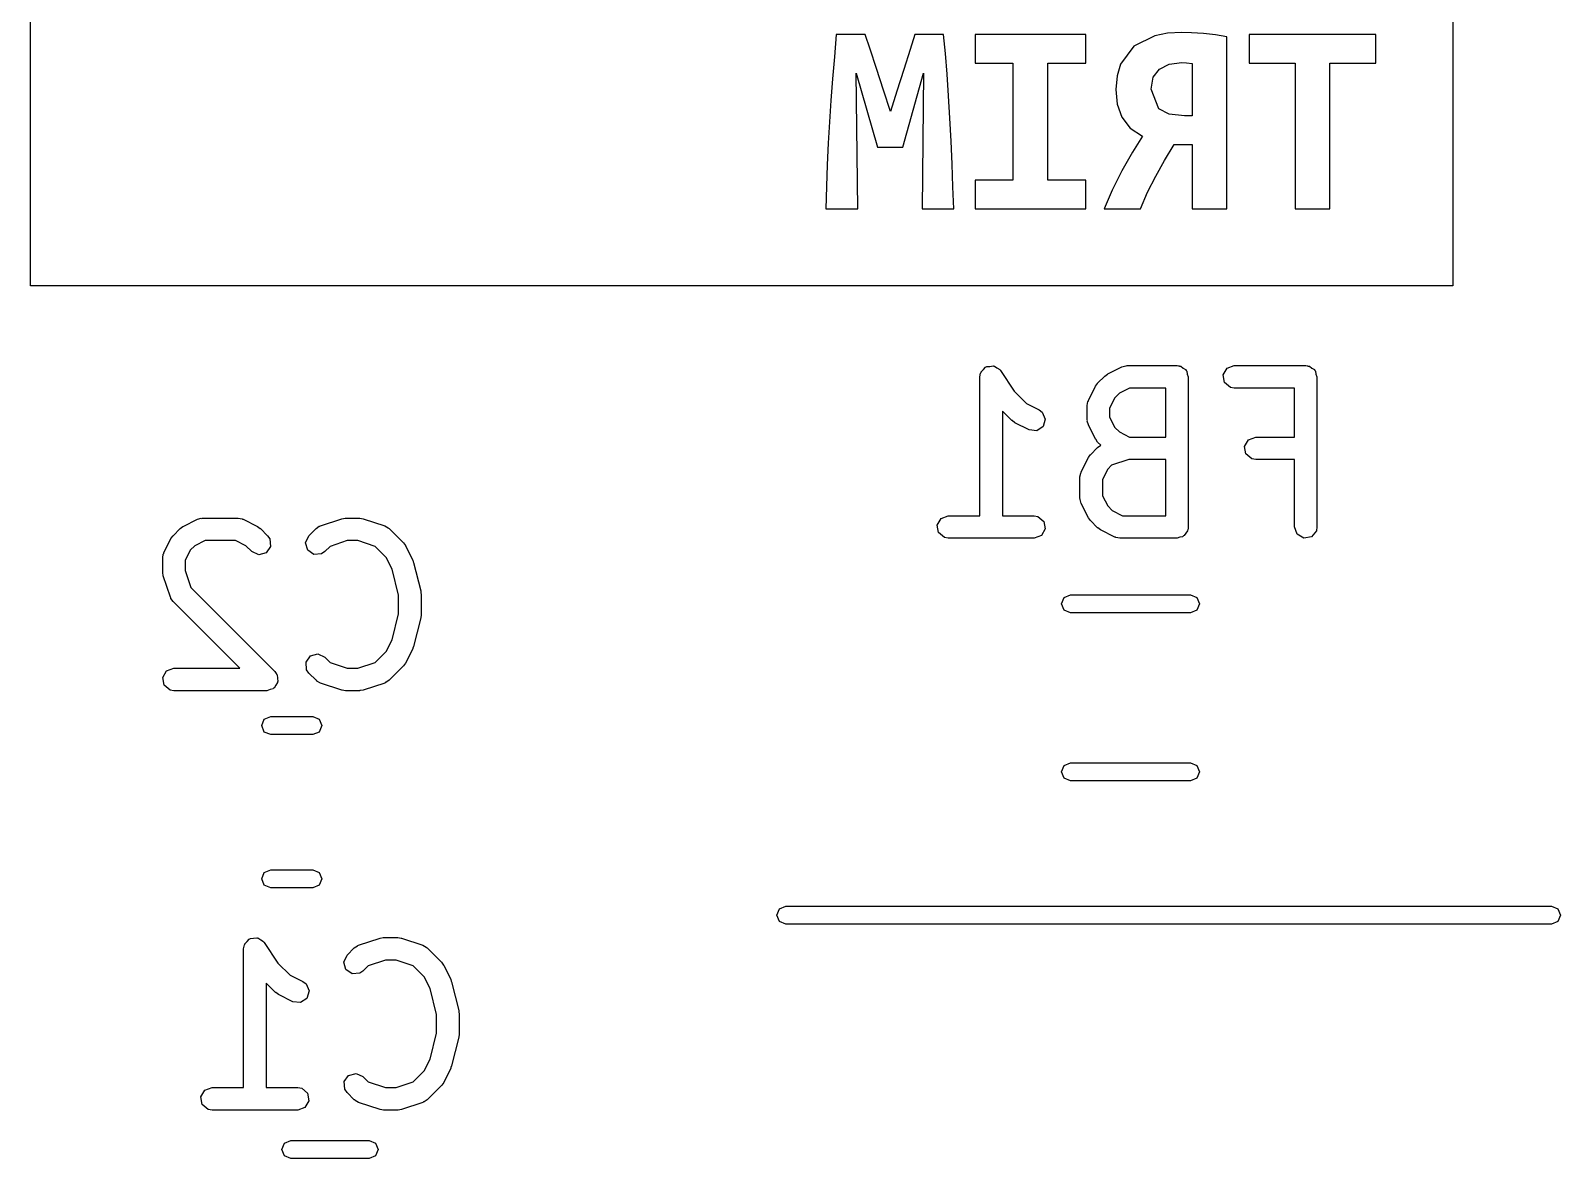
# Model space of a CAD drawing. Extents: x 109 to 192, y -153 to -42.
# Drawn here: x 111.19 to 121.38, y -88.89 to -81.37 of the extents above; entities that cross this region are included whole.
import ezdxf

# ---------------------------------------------------------------- set-up
doc = ezdxf.new("R2010")
doc.units = 0
doc.layers.add('BLACK', color=7, linetype='CONTINUOUS')

msp = doc.modelspace()

# ---------------------------------------------------------------- linework, layer by layer
at = {"layer": 'BLACK', "linetype": 'CONTINUOUS'}
for p, q in [((111.188, -83.0715), (111.188, -78.4725)), ((120.663, -78.4725), (120.663, -83.0715)), ((116.556, -81.3971), (116.543, -81.5473)), ((116.748, -81.3971), (116.556, -81.3971)), ((116.781, -81.4966), (116.748, -81.3971)), ((117.08, -81.3971), (117.047, -81.4985)), ((117.271, -81.3971), (117.08, -81.3971)), ((117.284, -81.5243), (117.271, -81.3971)), ((118.219, -81.3971), (117.481, -81.3971)), ((117.481, -81.3971), (117.481, -81.5886)), ((118.219, -81.5886), (118.219, -81.3971)), ((118.677, -81.4065), (118.538, -81.4759)), ((118.762, -81.3896), (118.677, -81.4065)), ((118.857, -81.384), (118.762, -81.3896)), ((118.923, -81.3859), (118.857, -81.384)), ((119.002, -81.3906), (118.923, -81.3859)), ((119.083, -81.3999), (119.002, -81.3906)), ((119.157, -81.414), (119.083, -81.3999)), ((119.157, -82.5589), (119.157, -81.414)), ((120.15, -81.3971), (119.306, -81.3971)), ((119.306, -81.3971), (119.306, -81.5886)), ((120.15, -81.5886), (120.15, -81.3971)), ((116.823, -81.6252), (116.781, -81.4966)), ((117.047, -81.4985), (117.005, -81.6317)), ((117.295, -81.6618), (117.284, -81.5243)), ((118.538, -81.4759), (118.449, -81.5951)), ((116.543, -81.5473), (116.531, -81.6937)), ((116.87, -81.7678), (116.823, -81.6252)), ((117.005, -81.6317), (116.96, -81.7762)), ((117.481, -81.5886), (117.733, -81.5886)), ((117.733, -81.5886), (117.733, -82.3675)), ((117.966, -82.3675), (117.966, -81.5886)), ((117.966, -81.5886), (118.219, -81.5886)), ((118.449, -81.5951), (118.426, -81.6737)), ((118.667, -81.6833), (118.709, -81.628)), ((118.709, -81.628), (118.774, -81.5956)), ((118.774, -81.5956), (118.857, -81.5848)), ((118.857, -81.5848), (118.889, -81.5857)), ((118.889, -81.5857), (118.927, -81.5904)), ((118.927, -81.5904), (118.927, -81.9395)), ((119.306, -81.5886), (119.612, -81.5886)), ((119.612, -81.5886), (119.612, -82.5589)), ((119.844, -82.5589), (119.844, -81.5886)), ((119.844, -81.5886), (120.15, -81.5886)), ((116.531, -81.6937), (116.52, -81.8375)), ((116.699, -82.5589), (116.688, -81.6561)), ((116.688, -81.6561), (116.83, -82.1479)), ((116.999, -82.1479), (117.136, -81.6561)), ((117.136, -81.6561), (117.127, -82.5589)), ((117.304, -81.8067), (117.295, -81.6618)), ((118.426, -81.6737), (118.418, -81.765)), ((118.653, -81.7631), (118.667, -81.6833)), ((116.52, -81.8375), (116.51, -81.9799)), ((116.916, -81.9114), (116.87, -81.7678)), ((116.96, -81.7762), (116.916, -81.9114)), ((117.312, -81.9564), (117.304, -81.8067)), ((118.418, -81.765), (118.428, -81.8616)), ((118.705, -81.8935), (118.653, -81.7631)), ((118.428, -81.8616), (118.459, -81.9489)), ((118.774, -81.928), (118.705, -81.8935)), ((118.876, -81.9395), (118.774, -81.928)), ((118.927, -81.9395), (118.876, -81.9395)), ((116.51, -81.9799), (116.502, -82.1221)), ((117.32, -82.1089), (117.312, -81.9564)), ((118.459, -81.9489), (118.514, -82.0216)), ((118.514, -82.0216), (118.596, -82.0747)), ((116.502, -82.1221), (116.496, -82.2652)), ((117.327, -82.2623), (117.32, -82.1089)), ((118.596, -82.0747), (118.529, -82.1826)), ((118.743, -82.2372), (118.806, -82.131)), ((118.806, -82.131), (118.927, -82.131)), ((118.927, -82.131), (118.927, -82.5589)), ((116.83, -82.1479), (116.999, -82.1479)), ((118.529, -82.1826), (118.459, -82.3065)), ((118.684, -82.3421), (118.743, -82.2372)), ((116.496, -82.2652), (116.491, -82.4104)), ((117.333, -82.4134), (117.327, -82.2623)), ((118.459, -82.3065), (118.394, -82.436)), ((118.63, -82.4484), (118.684, -82.3421)), ((116.491, -82.4104), (116.487, -82.5589)), ((117.339, -82.5589), (117.333, -82.4134)), ((117.733, -82.3675), (117.481, -82.3675)), ((117.481, -82.3675), (117.481, -82.5589)), ((118.219, -82.3675), (117.966, -82.3675)), ((118.219, -82.5589), (118.219, -82.3675)), ((118.394, -82.436), (118.341, -82.5589)), ((118.583, -82.5589), (118.63, -82.4484)), ((116.487, -82.5589), (116.699, -82.5589)), ((117.127, -82.5589), (117.339, -82.5589)), ((117.481, -82.5589), (118.219, -82.5589)), ((118.341, -82.5589), (118.583, -82.5589)), ((118.927, -82.5589), (119.157, -82.5589)), ((119.612, -82.5589), (119.844, -82.5589)), ((120.663, -83.0715), (111.188, -83.0715)), ((117.513, -83.6788), (117.517, -83.6531)), ((117.517, -83.6531), (117.52, -83.6498)), ((117.52, -83.6498), (117.521, -83.6455)), ((117.521, -83.6455), (117.536, -83.6305)), ((117.536, -83.6305), (117.55, -83.6138)), ((117.55, -83.6138), (117.555, -83.6131)), ((117.555, -83.6131), (117.558, -83.6101)), ((117.558, -83.6101), (117.579, -83.6087)), ((117.579, -83.6087), (117.601, -83.6049)), ((117.601, -83.6049), (117.605, -83.6071)), ((117.605, -83.6071), (117.609, -83.6068)), ((117.609, -83.6068), (117.626, -83.6197)), ((117.626, -83.6197), (117.645, -83.6306)), ((117.645, -83.6306), (117.647, -83.6346)), ((117.647, -83.6346), (117.65, -83.6372)), ((117.65, -83.6372), (117.741, -83.7739)), ((118.297, -83.721), (118.344, -83.6734)), ((118.344, -83.6734), (118.363, -83.6605)), ((118.363, -83.6605), (118.364, -83.6593)), ((118.364, -83.6593), (118.459, -83.6117)), ((118.459, -83.6117), (118.484, -83.6043)), ((118.484, -83.6043), (118.488, -83.6053)), ((118.488, -83.6053), (118.493, -83.6038)), ((118.493, -83.6038), (118.826, -83.6038)), ((118.826, -83.6038), (118.836, -83.6055)), ((118.836, -83.6055), (118.839, -83.6049)), ((118.839, -83.6049), (118.842, -83.6066)), ((118.842, -83.6066), (118.852, -83.6083)), ((118.852, -83.6083), (118.867, -83.6208)), ((118.867, -83.6208), (118.883, -83.6306)), ((118.883, -83.6306), (118.886, -83.6369)), ((118.886, -83.6369), (118.891, -83.6413)), ((118.891, -83.6413), (118.894, -83.6605)), ((118.894, -83.6605), (118.901, -83.6788)), ((119.133, -83.6658), (119.159, -83.6213)), ((119.142, -83.7163), (119.133, -83.6658)), ((119.159, -83.6213), (119.207, -83.6038)), ((119.207, -83.6038), (119.683, -83.6038)), ((119.683, -83.6038), (119.693, -83.6055)), ((119.693, -83.6055), (119.696, -83.6049)), ((119.696, -83.6049), (119.699, -83.6066)), ((119.699, -83.6066), (119.709, -83.6083)), ((119.709, -83.6083), (119.724, -83.6208)), ((119.724, -83.6208), (119.741, -83.6306)), ((119.741, -83.6306), (119.743, -83.6369)), ((119.743, -83.6369), (119.748, -83.6413)), ((119.748, -83.6413), (119.751, -83.6605)), ((119.751, -83.6605), (119.758, -83.6788)), ((117.513, -84.6038), (117.513, -83.6788)), ((117.741, -83.7739), (117.823, -83.8552)), ((118.235, -83.8357), (118.283, -83.7405)), ((118.283, -83.7405), (118.296, -83.7225)), ((118.296, -83.7225), (118.297, -83.721)), ((118.51, -83.7538), (118.442, -83.788)), ((118.751, -83.7538), (118.51, -83.7538)), ((118.751, -84.08), (118.751, -83.7538)), ((118.901, -83.6788), (118.901, -84.6788)), ((119.181, -83.7493), (119.142, -83.7163)), ((119.207, -83.7538), (119.181, -83.7493)), ((119.608, -83.7538), (119.207, -83.7538)), ((119.608, -84.08), (119.608, -83.7538)), ((119.758, -83.6788), (119.758, -84.6788)), ((117.823, -83.8552), (117.907, -83.8974)), ((118.227, -83.8693), (118.232, -83.8436)), ((118.227, -83.9645), (118.227, -83.8693)), ((118.232, -83.8436), (118.235, -83.8402)), ((118.235, -83.8402), (118.235, -83.8357)), ((118.411, -83.8184), (118.377, -83.887)), ((118.442, -83.788), (118.411, -83.8184)), ((117.725, -83.9699), (117.663, -83.9075)), ((117.663, -83.9075), (117.663, -84.6038)), ((117.727, -83.9706), (117.725, -83.9699)), ((117.745, -83.984), (117.727, -83.9706)), ((117.907, -83.8974), (117.928, -83.9129)), ((117.928, -83.9129), (117.948, -83.96)), ((117.948, -83.96), (117.934, -84.0092)), ((118.229, -83.9687), (118.227, -83.9645)), ((118.228, -83.9731), (118.229, -83.9687)), ((118.235, -83.998), (118.228, -83.9731)), ((118.377, -83.887), (118.377, -83.9468)), ((118.377, -83.9468), (118.411, -84.0153)), ((117.84, -84.0316), (117.745, -83.984)), ((117.891, -84.0374), (117.84, -84.0316)), ((117.934, -84.0092), (117.891, -84.0374)), ((118.283, -84.0933), (118.235, -83.998)), ((118.411, -84.0153), (118.442, -84.0457)), ((118.442, -84.0457), (118.51, -84.08)), ((118.51, -84.08), (118.751, -84.08)), ((119.302, -84.0975), (119.35, -84.08)), ((119.35, -84.08), (119.608, -84.08)), ((118.249, -84.1972), (118.297, -84.1496)), ((118.284, -84.0944), (118.283, -84.0933)), ((118.297, -84.1128), (118.284, -84.0944)), ((118.319, -84.1346), (118.297, -84.1128)), ((118.297, -84.1496), (118.318, -84.1346)), ((118.318, -84.1346), (118.319, -84.1346)), ((119.276, -84.1419), (119.302, -84.0975)), ((119.285, -84.1925), (119.276, -84.1419)), ((118.187, -84.3119), (118.235, -84.2167)), ((118.235, -84.2167), (118.248, -84.1987)), ((118.248, -84.1987), (118.249, -84.1972)), ((118.39, -84.2681), (118.364, -84.2946)), ((118.505, -84.23), (118.39, -84.2681)), ((118.751, -84.23), (118.505, -84.23)), ((118.751, -84.6038), (118.751, -84.23)), ((119.324, -84.2254), (119.285, -84.1925)), ((119.35, -84.23), (119.324, -84.2254)), ((119.608, -84.23), (119.35, -84.23)), ((119.608, -84.6788), (119.608, -84.23)), ((118.179, -84.3454), (118.184, -84.3198)), ((118.179, -84.4883), (118.179, -84.3454)), ((118.184, -84.3198), (118.187, -84.3164)), ((118.187, -84.3164), (118.187, -84.3119)), ((118.364, -84.2946), (118.329, -84.3632)), ((118.329, -84.3632), (118.329, -84.4706)), ((118.181, -84.4925), (118.179, -84.4883)), ((118.329, -84.4706), (118.364, -84.5391)), ((118.18, -84.4969), (118.181, -84.4925)), ((118.187, -84.5218), (118.18, -84.4969)), ((118.235, -84.6171), (118.187, -84.5218)), ((118.364, -84.5391), (118.394, -84.5695)), ((118.394, -84.5695), (118.463, -84.6038)), ((112.137, -84.737), (112.185, -84.6894)), ((112.185, -84.6894), (112.203, -84.6765)), ((112.203, -84.6765), (112.204, -84.6753)), ((112.204, -84.6753), (112.3, -84.6277)), ((112.3, -84.6277), (112.325, -84.6203)), ((112.325, -84.6203), (112.329, -84.6213)), ((112.329, -84.6213), (112.333, -84.6198)), ((112.333, -84.6198), (112.571, -84.6198)), ((112.571, -84.6198), (112.597, -84.6243)), ((112.597, -84.6243), (112.6, -84.6272)), ((112.6, -84.6272), (112.605, -84.6277)), ((112.605, -84.6277), (112.7, -84.6753)), ((112.7, -84.6753), (112.718, -84.6887)), ((112.718, -84.6887), (112.72, -84.6894)), ((112.72, -84.6894), (112.767, -84.737)), ((113.042, -84.737), (113.09, -84.6894)), ((113.09, -84.6894), (113.111, -84.6744)), ((113.111, -84.6744), (113.115, -84.674)), ((113.115, -84.674), (113.119, -84.6712)), ((113.119, -84.6712), (113.262, -84.6236)), ((113.262, -84.6236), (113.284, -84.6203)), ((113.284, -84.6203), (113.286, -84.6198)), ((113.286, -84.6198), (113.381, -84.6198)), ((113.381, -84.6198), (113.403, -84.6237)), ((113.403, -84.6237), (113.404, -84.6236)), ((113.404, -84.6236), (113.547, -84.6712)), ((113.547, -84.6712), (113.57, -84.6837)), ((113.57, -84.6837), (113.573, -84.6875)), ((113.573, -84.6875), (113.577, -84.6894)), ((113.577, -84.6894), (113.672, -84.7846)), ((117.228, -84.6658), (117.254, -84.6213)), ((117.237, -84.7163), (117.228, -84.6658)), ((117.254, -84.6213), (117.302, -84.6038)), ((117.302, -84.6038), (117.513, -84.6038)), ((117.663, -84.6038), (117.874, -84.6038)), ((117.874, -84.6038), (117.899, -84.6083)), ((117.899, -84.6083), (117.938, -84.6413)), ((117.947, -84.6918), (117.922, -84.7362)), ((117.938, -84.6413), (117.947, -84.6918)), ((118.236, -84.6182), (118.235, -84.6171)), ((118.249, -84.6366), (118.236, -84.6182)), ((118.297, -84.6842), (118.249, -84.6366)), ((118.298, -84.6849), (118.297, -84.6842)), ((118.316, -84.6982), (118.298, -84.6849)), ((118.463, -84.6038), (118.751, -84.6038)), ((118.898, -84.6947), (118.896, -84.7044)), ((118.9, -84.6918), (118.898, -84.6947)), ((118.901, -84.6788), (118.899, -84.6885)), ((118.899, -84.6885), (118.9, -84.6918)), ((119.626, -84.727), (119.608, -84.6788)), ((119.758, -84.6788), (119.754, -84.7044)), ((112.076, -84.8517), (112.123, -84.7565)), ((112.123, -84.7565), (112.137, -84.7385)), ((112.137, -84.7385), (112.137, -84.737)), ((112.351, -84.7698), (112.282, -84.804)), ((112.554, -84.7698), (112.351, -84.7698)), ((112.622, -84.804), (112.554, -84.7698)), ((112.767, -84.737), (112.782, -84.7583)), ((112.782, -84.7583), (112.787, -84.8094)), ((113.02, -84.7835), (113.042, -84.737)), ((113.034, -84.833), (113.02, -84.7835)), ((113.298, -84.7698), (113.183, -84.808)), ((113.369, -84.7698), (113.298, -84.7698)), ((113.483, -84.808), (113.369, -84.7698)), ((113.672, -84.7846), (113.685, -84.803)), ((117.276, -84.7493), (117.237, -84.7163)), ((117.302, -84.7538), (117.276, -84.7493)), ((117.874, -84.7538), (117.302, -84.7538)), ((117.922, -84.7362), (117.874, -84.7538)), ((118.411, -84.7459), (118.316, -84.6982)), ((118.416, -84.7464), (118.411, -84.7459)), ((118.419, -84.7493), (118.416, -84.7464)), ((118.445, -84.7538), (118.419, -84.7493)), ((118.826, -84.7538), (118.445, -84.7538)), ((118.844, -84.7471), (118.826, -84.7538)), ((118.863, -84.7437), (118.844, -84.7471)), ((118.868, -84.7385), (118.863, -84.7437)), ((118.874, -84.7362), (118.868, -84.7385)), ((118.884, -84.7194), (118.874, -84.7362)), ((118.896, -84.7044), (118.884, -84.7194)), ((119.67, -84.7526), (119.626, -84.727)), ((119.721, -84.7437), (119.67, -84.7526)), ((119.754, -84.7044), (119.721, -84.7437)), ((112.068, -84.8853), (112.072, -84.8596)), ((112.068, -84.9805), (112.068, -84.8853)), ((112.072, -84.8596), (112.075, -84.8562)), ((112.075, -84.8562), (112.076, -84.8517)), ((112.252, -84.8344), (112.218, -84.903)), ((112.282, -84.804), (112.252, -84.8344)), ((112.661, -84.8431), (112.622, -84.804)), ((112.708, -84.8647), (112.661, -84.8431)), ((112.757, -84.8515), (112.708, -84.8647)), ((112.787, -84.8094), (112.757, -84.8515)), ((113.076, -84.8625), (113.034, -84.833)), ((113.127, -84.858), (113.076, -84.8625)), ((113.148, -84.8431), (113.127, -84.858)), ((113.183, -84.808), (113.148, -84.8431)), ((113.557, -84.8821), (113.483, -84.808)), ((113.596, -84.9591), (113.557, -84.8821)), ((113.685, -84.803), (113.686, -84.8041)), ((113.686, -84.8041), (113.734, -84.8993)), ((113.734, -84.8993), (113.737, -84.9117)), ((112.068, -84.982), (112.068, -84.9805)), ((112.072, -85.0042), (112.068, -84.982)), ((112.218, -84.903), (112.218, -84.9683)), ((112.218, -84.9683), (112.256, -85.0828)), ((113.639, -85.1326), (113.596, -84.9591)), ((113.737, -84.9117), (113.739, -84.9147)), ((113.739, -84.9147), (113.787, -85.1052)), ((112.119, -85.1471), (112.072, -85.0042)), ((112.256, -85.0828), (112.815, -85.6417)), ((112.122, -85.1506), (112.119, -85.1471)), ((112.122, -85.155), (112.122, -85.1506)), ((112.137, -85.1764), (112.122, -85.155)), ((112.581, -85.6198), (112.137, -85.1764)), ((113.639, -85.257), (113.639, -85.1326)), ((113.787, -85.1052), (113.788, -85.1201)), ((113.788, -85.1201), (113.789, -85.1234)), ((113.789, -85.1234), (113.789, -85.2662)), ((118.057, -85.1904), (118.074, -85.148)), ((118.074, -85.2328), (118.057, -85.1904)), ((118.074, -85.148), (118.117, -85.1304)), ((118.117, -85.1304), (118.916, -85.1304)), ((118.916, -85.1304), (118.958, -85.148)), ((118.958, -85.148), (118.976, -85.1904)), ((118.976, -85.1904), (118.958, -85.2328)), ((113.596, -85.4305), (113.639, -85.257)), ((113.787, -85.2844), (113.739, -85.4749)), ((113.789, -85.2662), (113.787, -85.281)), ((113.787, -85.281), (113.787, -85.2844)), ((118.117, -85.2504), (118.074, -85.2328)), ((118.916, -85.2504), (118.117, -85.2504)), ((118.958, -85.2328), (118.916, -85.2504)), ((113.483, -85.5816), (113.557, -85.5075)), ((113.557, -85.5075), (113.596, -85.4305)), ((113.734, -85.4902), (113.686, -85.5855)), ((113.739, -85.4749), (113.734, -85.4867)), ((113.734, -85.4867), (113.734, -85.4902)), ((113.023, -85.5801), (113.052, -85.5381)), ((113.027, -85.6312), (113.023, -85.5801)), ((113.052, -85.5381), (113.102, -85.5248)), ((113.102, -85.5248), (113.148, -85.5465)), ((113.148, -85.5465), (113.183, -85.5816)), ((113.183, -85.5816), (113.298, -85.6198)), ((113.369, -85.6198), (113.483, -85.5816)), ((113.672, -85.605), (113.577, -85.7002)), ((113.673, -85.6035), (113.672, -85.605)), ((113.686, -85.5855), (113.673, -85.6035)), ((112.069, -85.6818), (112.094, -85.6373)), ((112.078, -85.7323), (112.069, -85.6818)), ((112.094, -85.6373), (112.143, -85.6198)), ((112.143, -85.6198), (112.581, -85.6198)), ((112.815, -85.6417), (112.824, -85.6552)), ((112.834, -85.7142), (112.821, -85.7327)), ((112.824, -85.6552), (112.827, -85.6573)), ((112.827, -85.6573), (112.827, -85.6593)), ((112.827, -85.6593), (112.83, -85.6631)), ((112.83, -85.6631), (112.832, -85.6856)), ((112.832, -85.6856), (112.836, -85.7078)), ((112.836, -85.7078), (112.834, -85.7108)), ((112.834, -85.7108), (112.834, -85.7142)), ((113.042, -85.6526), (113.027, -85.6312)), ((113.09, -85.7002), (113.042, -85.6526)), ((113.094, -85.7021), (113.09, -85.7002)), ((113.096, -85.7059), (113.094, -85.7021)), ((113.119, -85.7183), (113.096, -85.7059)), ((113.298, -85.6198), (113.369, -85.6198)), ((113.577, -85.7002), (113.555, -85.7151)), ((112.117, -85.7653), (112.078, -85.7323)), ((112.143, -85.7698), (112.117, -85.7653)), ((112.762, -85.7698), (112.143, -85.7698)), ((112.783, -85.7621), (112.762, -85.7698)), ((112.805, -85.7562), (112.783, -85.7621)), ((112.807, -85.7534), (112.805, -85.7562)), ((112.81, -85.7522), (112.807, -85.7534)), ((112.821, -85.7327), (112.81, -85.7522)), ((113.262, -85.7659), (113.119, -85.7183)), ((113.263, -85.7659), (113.262, -85.7659)), ((113.286, -85.7698), (113.263, -85.7659)), ((113.381, -85.7698), (113.286, -85.7698)), ((113.382, -85.7692), (113.381, -85.7698)), ((113.404, -85.7659), (113.382, -85.7692)), ((113.547, -85.7183), (113.404, -85.7659)), ((113.551, -85.7155), (113.547, -85.7183)), ((113.555, -85.7151), (113.551, -85.7155)), ((112.728, -86.0024), (112.745, -85.96)), ((112.745, -86.0448), (112.728, -86.0024)), ((112.745, -85.96), (112.788, -85.9424)), ((112.788, -85.9424), (113.069, -85.9424)), ((113.069, -85.9424), (113.111, -85.96)), ((113.111, -85.96), (113.129, -86.0024)), ((113.129, -86.0024), (113.111, -86.0448)), ((112.788, -86.0624), (112.745, -86.0448)), ((113.069, -86.0624), (112.788, -86.0624)), ((113.111, -86.0448), (113.069, -86.0624)), ((118.057, -86.3104), (118.074, -86.268)), ((118.074, -86.3528), (118.057, -86.3104)), ((118.074, -86.268), (118.117, -86.2504)), ((118.117, -86.2504), (118.916, -86.2504)), ((118.916, -86.2504), (118.958, -86.268)), ((118.958, -86.268), (118.976, -86.3104)), ((118.976, -86.3104), (118.958, -86.3528)), ((118.117, -86.3704), (118.074, -86.3528)), ((118.916, -86.3704), (118.117, -86.3704)), ((118.958, -86.3528), (118.916, -86.3704)), ((112.728, -87.0224), (112.745, -86.98)), ((112.745, -87.0648), (112.728, -87.0224)), ((112.745, -86.98), (112.788, -86.9624)), ((112.788, -86.9624), (113.069, -86.9624)), ((113.069, -86.9624), (113.111, -86.98)), ((113.111, -86.98), (113.129, -87.0224)), ((113.129, -87.0224), (113.111, -87.0648)), ((112.788, -87.0824), (112.745, -87.0648)), ((113.069, -87.0824), (112.788, -87.0824)), ((113.111, -87.0648), (113.069, -87.0824)), ((116.16, -87.2644), (116.178, -87.222)), ((116.178, -87.222), (116.22, -87.2044)), ((116.22, -87.2044), (121.32, -87.2044)), ((121.32, -87.2044), (121.363, -87.222)), ((121.363, -87.222), (121.38, -87.2644)), ((116.178, -87.3068), (116.16, -87.2644)), ((116.22, -87.3244), (116.178, -87.3068)), ((121.32, -87.3244), (116.22, -87.3244)), ((121.363, -87.3068), (121.32, -87.3244)), ((121.38, -87.2644), (121.363, -87.3068)), ((112.615, -87.4555), (112.631, -87.4405)), ((112.631, -87.4405), (112.645, -87.4238)), ((112.645, -87.4238), (112.649, -87.4231)), ((112.649, -87.4231), (112.652, -87.4201)), ((112.652, -87.4201), (112.674, -87.4187)), ((112.674, -87.4187), (112.695, -87.4149)), ((112.695, -87.4149), (112.699, -87.4171)), ((112.699, -87.4171), (112.703, -87.4168)), ((112.703, -87.4168), (112.721, -87.4297)), ((112.721, -87.4297), (112.74, -87.4406)), ((112.74, -87.4406), (112.741, -87.4446)), ((112.741, -87.4446), (112.745, -87.4472)), ((112.745, -87.4472), (112.836, -87.5839)), ((113.373, -87.4652), (113.516, -87.4176)), ((113.516, -87.4176), (113.538, -87.4143)), ((113.538, -87.4143), (113.54, -87.4138)), ((113.54, -87.4138), (113.635, -87.4138)), ((113.635, -87.4138), (113.657, -87.4177)), ((113.657, -87.4177), (113.658, -87.4176)), ((113.658, -87.4176), (113.801, -87.4652)), ((112.607, -87.4888), (112.612, -87.4631)), ((112.607, -88.4138), (112.607, -87.4888)), ((112.612, -87.4631), (112.615, -87.4598)), ((112.615, -87.4598), (112.615, -87.4555)), ((113.274, -87.5775), (113.296, -87.531)), ((113.296, -87.531), (113.344, -87.4834)), ((113.344, -87.4834), (113.365, -87.4684)), ((113.365, -87.4684), (113.369, -87.468)), ((113.369, -87.468), (113.373, -87.4652)), ((113.801, -87.4652), (113.824, -87.4777)), ((113.824, -87.4777), (113.827, -87.4815)), ((113.827, -87.4815), (113.831, -87.4834)), ((113.831, -87.4834), (113.926, -87.5786)), ((112.836, -87.5839), (112.917, -87.6652)), ((113.288, -87.627), (113.274, -87.5775)), ((113.33, -87.6565), (113.288, -87.627)), ((113.402, -87.6371), (113.381, -87.652)), ((113.437, -87.602), (113.402, -87.6371)), ((113.552, -87.5638), (113.437, -87.602)), ((113.623, -87.5638), (113.552, -87.5638)), ((113.737, -87.602), (113.623, -87.5638)), ((113.811, -87.6761), (113.737, -87.602)), ((113.926, -87.5786), (113.939, -87.597)), ((113.939, -87.597), (113.94, -87.5981)), ((113.94, -87.5981), (113.988, -87.6933)), ((112.82, -87.7799), (112.757, -87.7175)), ((112.757, -87.7175), (112.757, -88.4138)), ((112.917, -87.6652), (113.002, -87.7074)), ((113.002, -87.7074), (113.023, -87.7229)), ((113.023, -87.7229), (113.043, -87.77)), ((113.381, -87.652), (113.33, -87.6565)), ((113.85, -87.7531), (113.811, -87.6761)), ((113.893, -87.9266), (113.85, -87.7531)), ((113.988, -87.6933), (113.991, -87.7057)), ((113.991, -87.7057), (113.993, -87.7087)), ((113.993, -87.7087), (114.041, -87.8992)), ((112.821, -87.7806), (112.82, -87.7799)), ((112.839, -87.794), (112.821, -87.7806)), ((112.935, -87.8416), (112.839, -87.794)), ((112.986, -87.8474), (112.935, -87.8416)), ((113.028, -87.8192), (112.986, -87.8474)), ((113.043, -87.77), (113.028, -87.8192)), ((113.893, -88.051), (113.893, -87.9266)), ((114.041, -87.8992), (114.042, -87.9141)), ((114.042, -87.9141), (114.043, -87.9174)), ((114.043, -87.9174), (114.043, -88.0602)), ((113.85, -88.2245), (113.893, -88.051)), ((114.041, -88.0784), (113.993, -88.2689)), ((114.043, -88.0602), (114.041, -88.075)), ((114.041, -88.075), (114.041, -88.0784)), ((113.811, -88.3015), (113.85, -88.2245)), ((113.277, -88.3741), (113.306, -88.3321)), ((113.306, -88.3321), (113.356, -88.3188)), ((113.356, -88.3188), (113.402, -88.3405)), ((113.402, -88.3405), (113.437, -88.3756)), ((113.737, -88.3756), (113.811, -88.3015)), ((113.988, -88.2842), (113.94, -88.3795)), ((113.993, -88.2689), (113.988, -88.2807)), ((113.988, -88.2807), (113.988, -88.2842)), ((112.323, -88.4758), (112.348, -88.4313)), ((112.348, -88.4313), (112.397, -88.4138)), ((112.397, -88.4138), (112.607, -88.4138)), ((112.757, -88.4138), (112.968, -88.4138)), ((112.968, -88.4138), (112.994, -88.4183)), ((112.994, -88.4183), (113.033, -88.4513)), ((113.033, -88.4513), (113.042, -88.5018)), ((113.281, -88.4252), (113.277, -88.3741)), ((113.296, -88.4466), (113.281, -88.4252)), ((113.344, -88.4942), (113.296, -88.4466)), ((113.437, -88.3756), (113.552, -88.4138)), ((113.552, -88.4138), (113.623, -88.4138)), ((113.623, -88.4138), (113.737, -88.3756)), ((113.926, -88.399), (113.831, -88.4942)), ((113.927, -88.3975), (113.926, -88.399)), ((113.94, -88.3795), (113.927, -88.3975)), ((112.332, -88.5263), (112.323, -88.4758)), ((112.371, -88.5593), (112.332, -88.5263)), ((112.397, -88.5638), (112.371, -88.5593)), ((112.968, -88.5638), (112.397, -88.5638)), ((113.016, -88.5462), (112.968, -88.5638)), ((113.042, -88.5018), (113.016, -88.5462)), ((113.348, -88.4961), (113.344, -88.4942)), ((113.35, -88.4999), (113.348, -88.4961)), ((113.373, -88.5123), (113.35, -88.4999)), ((113.516, -88.5599), (113.373, -88.5123)), ((113.517, -88.5599), (113.516, -88.5599)), ((113.54, -88.5638), (113.517, -88.5599)), ((113.635, -88.5638), (113.54, -88.5638)), ((113.636, -88.5632), (113.635, -88.5638)), ((113.658, -88.5599), (113.636, -88.5632)), ((113.801, -88.5123), (113.658, -88.5599)), ((113.805, -88.5095), (113.801, -88.5123)), ((113.809, -88.5091), (113.805, -88.5095)), ((113.831, -88.4942), (113.809, -88.5091)), ((112.879, -88.783), (112.921, -88.7654)), ((112.921, -88.7654), (113.444, -88.7654)), ((113.444, -88.7654), (113.486, -88.783)), ((112.861, -88.8254), (112.879, -88.783)), ((112.879, -88.8678), (112.861, -88.8254)), ((112.921, -88.8854), (112.879, -88.8678)), ((113.486, -88.8678), (113.444, -88.8854)), ((113.486, -88.783), (113.504, -88.8254)), ((113.504, -88.8254), (113.486, -88.8678)), ((113.444, -88.8854), (112.921, -88.8854))]:
    msp.add_line(p, q, dxfattribs=at)

doc.saveas('drawing.dxf')
